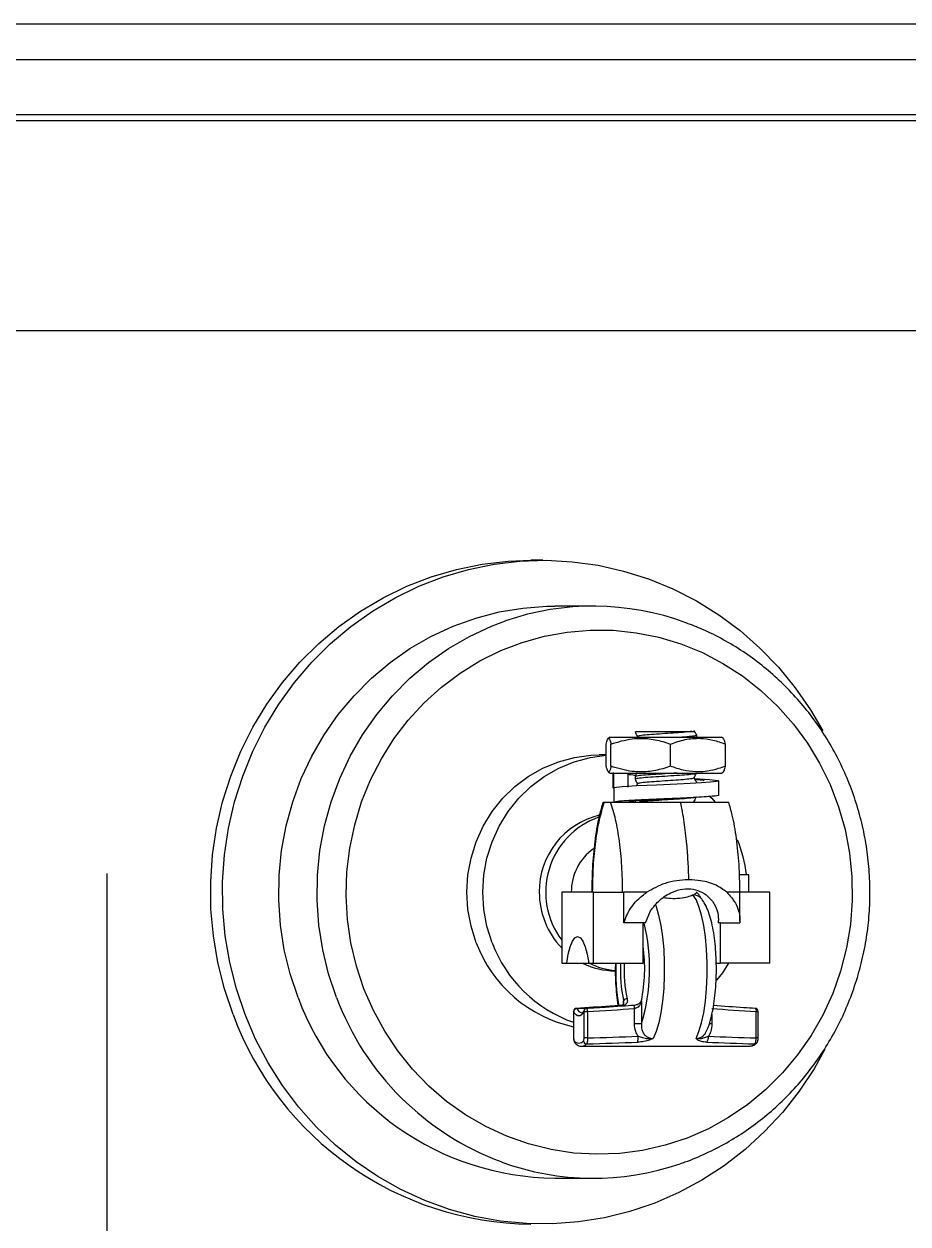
# Model space of a CAD drawing. Header units: millimetres. Extents: x 0 to 6631, y 0 to 4689.
# Drawn here: x 1391.9 to 1535.2, y 3363.9 to 3558.3 of the extents above; entities that cross this region are included whole.
import ezdxf

# ---------------------------------------------------------------- set-up
doc = ezdxf.new("R2010")
doc.units = ezdxf.units.MM
doc.header["$LTSCALE"] = 13
doc.linetypes.add('CENTERX2', pattern=[101.6, 63.5, -12.7, 12.7, -12.7])
doc.layers.add('中心线', color=1, linetype='CENTERX2')
doc.layers.add('几何体', color=7, linetype='Continuous')

msp = doc.modelspace()

# ---------------------------------------------------------------- linework, layer by layer
at = {"layer": '中心线'}
msp.add_line((1405.35, 2595.19), (1405.35, 3561.93), dxfattribs=at)
at = {"layer": '几何体'}
for p, q in [((1162.88, 3558.35), (1647.83, 3558.35)), ((1652.35, 3552.53), (1158.35, 3552.53)), ((1133.85, 3542.69), (1676.85, 3542.69)), ((1158.35, 3543.69), (1652.35, 3543.69)), ((1134.42, 3508.69), (1676.29, 3508.69)), ((1475.98, 3471.46), (1474.04, 3471.46)), ((1484.14, 3464.03), (1477.91, 3464.03)), ((1491.1, 3443.73), (1491.01, 3443.65)), ((1486.27, 3438.09), (1486.27, 3441.69)), ((1486.91, 3442.79), (1486.57, 3442.57)), ((1486.91, 3442.79), (1504.04, 3442.79)), ((1487.03, 3438.09), (1487.03, 3441.69)), ((1496.69, 3438.09), (1496.69, 3441.69)), ((1500.93, 3442.79), (1500.93, 3443.1)), ((1504.04, 3442.79), (1504.95, 3442.79)), ((1505.28, 3442.57), (1504.95, 3442.79)), ((1505.59, 3438.09), (1505.59, 3441.69)), ((1486.27, 3439.91), (1485.13, 3439.91)), ((1486.6, 3437.19), (1486.91, 3436.99)), ((1486.91, 3436.99), (1504.04, 3436.99)), ((1487.34, 3436.88), (1487.34, 3434.58)), ((1487.51, 3434.69), (1487.51, 3436.99)), ((1489.76, 3436.99), (1489.76, 3434.69)), ((1490.93, 3436.39), (1490.93, 3435.98)), ((1500.93, 3436.94), (1500.93, 3436.99)), ((1504.04, 3436.99), (1504.95, 3436.99)), ((1504.54, 3433.41), (1504.54, 3435.71)), ((1504.95, 3436.99), (1505.26, 3437.19)), ((1487.51, 3434.59), (1487.51, 3432.29)), ((1491.31, 3435.24), (1491.13, 3434.88)), ((1485.73, 3432.29), (1485.95, 3432.29)), ((1485.95, 3432.29), (1486.98, 3432.29)), ((1490.93, 3432.56), (1490.93, 3432.15)), ((1507.94, 3420.54), (1509.38, 3420.54)), ((1509.38, 3417.69), (1509.38, 3420.54)), ((1499.66, 3419.69), (1499.54, 3419.69)), ((1479.04, 3417.69), (1479.04, 3406.19)), ((1484.22, 3417.69), (1479.04, 3417.69)), ((1484.22, 3406.19), (1484.22, 3417.69)), ((1484.22, 3417.69), (1489.1, 3417.69)), ((1489.1, 3412.69), (1489.1, 3417.69)), ((1512.81, 3417.69), (1507.93, 3417.69)), ((1507.94, 3412.97), (1507.94, 3417.69)), ((1512.81, 3406.19), (1512.81, 3417.69)), ((1492.63, 3412.69), (1493.42, 3414.65)), ((1492.24, 3412.69), (1489.1, 3412.69)), ((1492.63, 3412.69), (1492.24, 3412.69)), ((1492.24, 3406.19), (1492.24, 3412.69)), ((1504.79, 3412.69), (1504.42, 3412.69)), ((1504.79, 3412.69), (1507.93, 3412.69)), ((1504.79, 3406.19), (1504.79, 3412.69)), ((1479.04, 3406.19), (1479.85, 3406.19)), ((1479.85, 3406.19), (1483.42, 3406.19)), ((1483.42, 3406.19), (1484.22, 3406.19)), ((1484.22, 3406.19), (1492.24, 3406.19)), ((1503.99, 3406.19), (1504.79, 3406.19)), ((1512.81, 3406.19), (1504.79, 3406.19)), ((1481.44, 3398.86), (1481.43, 3398.86)), ((1488.61, 3399.33), (1488.61, 3399.33)), ((1489.07, 3399.53), (1489.07, 3400.08)), ((1489.1, 3399.74), (1489.07, 3400.08)), ((1490.85, 3396.34), (1490.85, 3398.83)), ((1491.97, 3400.08), (1491.97, 3396.34)), ((1480.97, 3398.36), (1480.97, 3394.06)), ((1480.98, 3398.36), (1480.97, 3398.36)), ((1480.98, 3398.36), (1480.98, 3394.06)), ((1482.67, 3394.06), (1482.67, 3398.36)), ((1482.67, 3398.36), (1483.23, 3398.36)), ((1483.23, 3398.36), (1483.23, 3394.06)), ((1503.39, 3397.87), (1503.39, 3396.34)), ((1510.57, 3394.06), (1510.57, 3398.36)), ((1510.57, 3398.36), (1510.89, 3398.36)), ((1510.89, 3394.06), (1510.89, 3398.36)), ((1491.97, 3396.34), (1490.85, 3396.34)), ((1503.39, 3396.34), (1502.95, 3396.34)), ((1480.97, 3394.06), (1480.98, 3394.06)), ((1483.23, 3394.06), (1482.67, 3394.06)), ((1510.89, 3394.06), (1510.57, 3394.06)), ((1482.31, 3392.73), (1509.55, 3392.73)), ((1477.91, 3371.35), (1484.14, 3371.35))]:
    msp.add_line(p, q, dxfattribs=at)
at = {"layer": '几何体', "flags": 128}
for points in [[(1425.76, 3397.88), (1424.36, 3402.02), (1423.29, 3406.27), (1422.56, 3410.59), (1422.17, 3414.95), (1422.13, 3419.34), (1422.43, 3423.72), (1423.08, 3428.05), (1424.06, 3432.32), (1425.38, 3436.49), (1427.02, 3440.53), (1428.98, 3444.42), (1431.23, 3448.13), (1433.77, 3451.65), (1436.58, 3454.93), (1439.64, 3457.97), (1442.92, 3460.74), (1446.41, 3463.22), (1450.09, 3465.4), (1453.93, 3467.26), (1457.9, 3468.8), (1461.97, 3469.99), (1466.13, 3470.83), (1470.34, 3471.32), (1474.04, 3471.46)], [(1427.7, 3397.88), (1426.3, 3402.02), (1425.23, 3406.27), (1424.5, 3410.59), (1424.11, 3414.95), (1424.07, 3419.34), (1424.37, 3423.72), (1425.02, 3428.05), (1426, 3432.32), (1427.32, 3436.49), (1428.96, 3440.53), (1430.92, 3444.42), (1433.17, 3448.13), (1435.71, 3451.65), (1438.52, 3454.93), (1441.58, 3457.97), (1444.86, 3460.74), (1448.36, 3463.22), (1452.03, 3465.4), (1455.87, 3467.26), (1459.84, 3468.8), (1463.92, 3469.99), (1468.07, 3470.83), (1472.28, 3471.32), (1476.52, 3471.46), (1480.75, 3471.23), (1484.95, 3470.65), (1489.09, 3469.72), (1493.14, 3468.44), (1497.08, 3466.82), (1500.88, 3464.88), (1504.51, 3462.62), (1507.96, 3460.06), (1511.19, 3457.23), (1514.18, 3454.12), (1516.92, 3450.78), (1519.39, 3447.21), (1521.38, 3443.82)], [(1436.29, 3400.62), (1435.01, 3404.44), (1434.06, 3408.36), (1433.44, 3412.35), (1433.16, 3416.38), (1433.22, 3420.42), (1433.62, 3424.45), (1434.36, 3428.42), (1435.43, 3432.3), (1436.82, 3436.08), (1438.52, 3439.72), (1440.53, 3443.19), (1442.82, 3446.46), (1445.37, 3449.52), (1448.18, 3452.34), (1451.21, 3454.89), (1454.44, 3457.15), (1457.85, 3459.12), (1461.42, 3460.77), (1465.1, 3462.1), (1468.89, 3463.08), (1472.75, 3463.72), (1476.64, 3464.01), (1477.91, 3464.03)], [(1442.52, 3400.62), (1441.24, 3404.44), (1440.29, 3408.36), (1439.67, 3412.35), (1439.39, 3416.38), (1439.45, 3420.42), (1439.85, 3424.45), (1440.59, 3428.42), (1441.66, 3432.3), (1443.05, 3436.08), (1444.75, 3439.72), (1446.76, 3443.19), (1449.05, 3446.46), (1451.6, 3449.52), (1454.41, 3452.34), (1457.44, 3454.89), (1460.67, 3457.15), (1464.08, 3459.12), (1467.64, 3460.77), (1469.91, 3461.63)], [(1446.98, 3402.04), (1445.77, 3405.69), (1444.88, 3409.45), (1444.32, 3413.27), (1444.1, 3417.13), (1444.22, 3421), (1444.68, 3424.84), (1445.48, 3428.62), (1446.6, 3432.3), (1448.05, 3435.87), (1449.8, 3439.29), (1451.84, 3442.52), (1454.16, 3445.56), (1456.74, 3448.36), (1459.55, 3450.9), (1462.57, 3453.17), (1465.78, 3455.15), (1469.15, 3456.82), (1472.66, 3458.16), (1476.26, 3459.17), (1479.94, 3459.83), (1483.67, 3460.15), (1487.4, 3460.11), (1491.12, 3459.72), (1494.78, 3458.98), (1498.37, 3457.9), (1501.85, 3456.49), (1505.19, 3454.75), (1508.36, 3452.71), (1511.34, 3450.38), (1514.1, 3447.78), (1516.63, 3444.93), (1518.89, 3441.85), (1520.87, 3438.57), (1522.56, 3435.12), (1523.93, 3431.53), (1524.99, 3427.82), (1525.71, 3424.02), (1526.1, 3420.18), (1526.15, 3416.31), (1525.86, 3412.45), (1525.23, 3408.64), (1524.27, 3404.9), (1522.98, 3401.27), (1521.39, 3397.78), (1519.49, 3394.45), (1517.3, 3391.31), (1514.85, 3388.39), (1512.16, 3385.71), (1509.23, 3383.3), (1506.11, 3381.18), (1502.82, 3379.35), (1499.38, 3377.85), (1495.82, 3376.67), (1492.17, 3375.83), (1488.47, 3375.35), (1484.74, 3375.21), (1481.01, 3375.42), (1477.31, 3375.98), (1473.68, 3376.89), (1470.14, 3378.14), (1466.73, 3379.72), (1463.47, 3381.61), (1460.39, 3383.79), (1457.52, 3386.26), (1454.87, 3388.99), (1452.48, 3391.96), (1450.35, 3395.14), (1448.52, 3398.51), (1446.98, 3402.04)], [(1465.18, 3409.5), (1464.35, 3412.16), (1463.84, 3414.9), (1463.67, 3417.68), (1463.84, 3420.47), (1464.34, 3423.21), (1465.18, 3425.86), (1466.32, 3428.39), (1467.77, 3430.75), (1469.48, 3432.9), (1471.45, 3434.81), (1473.63, 3436.45), (1475.99, 3437.79), (1478.5, 3438.82), (1481.11, 3439.52), (1483.78, 3439.87), (1485.13, 3439.91)], [(1467.77, 3409.5), (1466.93, 3412.16), (1466.43, 3414.9), (1466.26, 3417.68), (1466.43, 3420.47), (1466.93, 3423.21), (1467.76, 3425.86), (1468.91, 3428.39), (1470.35, 3430.75), (1472.07, 3432.9), (1474.04, 3434.81), (1476.22, 3436.45), (1478.58, 3437.79), (1481.08, 3438.82), (1483.69, 3439.52), (1486.27, 3439.86)], [(1500.53, 3436.09), (1500.59, 3436.09), (1503, 3435.94), (1504.35, 3435.79), (1504.53, 3435.69), (1504.13, 3435.59), (1503.18, 3435.49), (1501.72, 3435.39), (1499.88, 3435.29), (1497.76, 3435.19), (1494.41, 3435.04), (1491.26, 3434.89), (1488.85, 3434.74), (1487.51, 3434.59), (1487.51, 3434.59)], [(1503.08, 3433.21), (1503.37, 3432.91), (1503.86, 3432.34)], [(1500.83, 3394), (1501.3, 3395.1), (1501.72, 3396.5), (1502.07, 3398.16), (1502.35, 3400.03), (1502.53, 3402.05), (1502.63, 3404.16), (1502.63, 3406.31), (1502.53, 3408.42), (1502.35, 3410.44), (1502.07, 3412.31), (1501.72, 3413.96), (1501.3, 3415.36), (1500.82, 3416.47), (1500.3, 3417.24)], [(1494.25, 3415.62), (1494.34, 3415.36), (1494.76, 3413.96), (1495.12, 3412.31), (1495.39, 3410.44), (1495.58, 3408.42), (1495.67, 3406.31), (1495.67, 3404.16), (1495.58, 3402.05), (1495.39, 3400.03), (1495.12, 3398.16), (1494.77, 3396.5), (1494.35, 3395.1), (1493.87, 3394)], [(1479.85, 3406.19), (1480.08, 3407.63), (1480.4, 3408.83), (1480.77, 3409.74), (1481.19, 3410.3), (1481.63, 3410.49), (1482.07, 3410.3), (1482.49, 3409.74), (1482.87, 3408.83), (1483.18, 3407.63), (1483.42, 3406.19)], [(1506.09, 3406.19), (1505.09, 3404.63), (1504.17, 3403.41)], [(1481.52, 3398.81), (1481.48, 3398.85), (1481.44, 3398.86)], [(1483.23, 3398.36), (1483.22, 3398.48), (1483.2, 3398.6), (1483.19, 3398.7), (1483.17, 3398.78), (1483.15, 3398.83), (1483.13, 3398.86), (1483.12, 3398.86)], [(1510.42, 3398.86), (1510.42, 3398.86), (1510.47, 3398.83), (1510.51, 3398.78), (1510.54, 3398.7), (1510.56, 3398.6), (1510.57, 3398.48), (1510.57, 3398.36)], [(1521.73, 3392.23), (1519.96, 3389.08), (1517.56, 3385.46), (1514.88, 3382.06), (1511.95, 3378.9), (1508.77, 3375.99), (1505.38, 3373.36), (1501.79, 3371.03), (1498.04, 3369.01), (1494.13, 3367.31), (1490.1, 3365.94), (1485.98, 3364.92), (1481.79, 3364.26), (1477.57, 3363.94), (1473.33, 3363.99), (1469.11, 3364.39), (1464.94, 3365.15), (1460.84, 3366.26), (1456.84, 3367.71), (1452.97, 3369.49), (1449.25, 3371.59), (1445.71, 3374), (1442.37, 3376.7), (1439.25, 3379.67), (1436.38, 3382.9), (1433.78, 3386.36), (1431.45, 3390.02), (1429.42, 3393.87), (1427.7, 3397.88)], [(1482.67, 3398.36), (1482.47, 3398.04), (1482.26, 3397.81), (1482.04, 3397.67), (1481.82, 3397.63), (1481.61, 3397.67), (1481.39, 3397.81), (1481.18, 3398.04), (1480.98, 3398.36)]]:
    msp.add_lwpolyline(points, dxfattribs=at)
at = {"layer": '几何体'}
for centre, radius, start, end in [((1484.14, 3420.68), 43.35, 69.7242, 109.1593), ((1488.06, 3417.84), 12.65, 103.4009, 180.6989), ((1489.35, 3417.67), 12.9, 109.6932, 216.9508), ((1486.36, 3417.72), 22.82, 7.0988, 21.7424), ((1489.17, 3417.74), 8.57, 125.3431, 180.3381), ((1488.38, 3417.65), 12.97, 179.8296, 223.969), ((1500.33, 3415.45), 1.79, 42.2688, 90.7135), ((1462.22, 3405.37), 31.08, 343.1213, 13.5867), ((1485.48, 3417.08), 21.67, 200.4792, 257.9795), ((1488.2, 3417.2), 21.84, 200.6399, 250.6439), ((1467.01, 3405.27), 25.49, 348.2573, 8.2336), ((1487.73, 3416.91), 11.97, 243.5819, 269.9638), ((1488.82, 3416.92), 11.99, 243.5915, 264.7125), ((1523.58, 3405.14), 35.78, 178.3144, 189.4848), ((1512.88, 3405.12), 24.33, 177.4793, 191.9427), ((1512.06, 3405.14), 22.9, 177.3808, 191.8956), ((1478.32, 3416.16), 44.81, 200.291, 269.4677), ((1485.1, 3416.62), 45.48, 200.5983, 249.6864), ((1481.47, 3398.36), 0.5, 93.2132, 180), ((1481.52, 3398.27), 0.542, 89.5811, 170.4407), ((1482.52, 3399.17), 1.06, 199.5891, 258.4604), ((1483.15, 3398.36), 0.5, 93.0277, 151.3391), ((1488.61, 3399.21), 0.121, 20.8763, 87.533), ((1489.61, 3399.83), 0.595, 86.1043, 154.5689), ((1489.95, 3398.89), 0.897, 356.0084, 29.0986), ((1510.39, 3398.36), 0.5, 0, 86.7868), ((1474.56, 3415.96), 52.05, 200.3294, 269.4293), ((1483.06, 3398.41), 0.396, 151.6379, 187.4641), ((1481.82, 3394.22), 0.984, 220.9944, 319.0056), ((1481.54, 3393.54), 0.457, 175.7685, 226.0037), ((1482.25, 3393.87), 1.14, 273.1224, 317.0988), ((1483.09, 3393.61), 0.522, 184.0308, 269.2249), ((1488.38, 3394.07), 3.06, 346.9796, 4.8215), ((1501.35, 3394.26), 1.49, 324.0977, 2.841), ((1509.48, 3393.87), 1.14, 273.1224, 317.0988), ((1510.32, 3393.54), 0.453, 269.5876, 312.9977), ((1484.14, 3414.69), 43.35, 249.9951, 288.966)]:
    msp.add_arc(centre, radius, start, end, dxfattribs=at)
for centre, major_axis, ratio, start_param, end_param in [((1454.03, 3405.23), (64.23, 0), 0.110537, 5.154621, 5.28286), ((1454.11, 3405.23), (68.04, 0), 0.111705, 5.154621, 5.28286), ((1538, 3405.23), (64.1, 0), 0.11856, 4.141918, 4.270157), ((1458.41, 3405.23), (103.21, 0), 0.121114, 4.953806, 5.037412), ((1458.56, 3405.23), (102.95, 0), 0.111705, 4.954355, 5.037412), ((1533.45, 3405.23), (96.74, 0), 0.129215, 4.387366, 4.470972), ((1533.81, 3405.23), (97, 0), 0.11856, 4.387366, 4.470423)]:
    msp.add_ellipse(centre, major_axis=major_axis, ratio=ratio, start_param=start_param, end_param=end_param, dxfattribs=at)
for points, knots in [([(1498.3, 3373.74), (1498.54, 3373.81), (1499.97, 3374.26), (1502.49, 3375.36), (1505.82, 3377.04), (1508.99, 3379.03), (1511.99, 3381.28), (1514.81, 3383.77), (1517.41, 3386.5), (1519.79, 3389.44), (1521.93, 3392.58), (1523.81, 3395.88), (1525.42, 3399.34), (1526.74, 3402.92), (1527.78, 3406.6), (1528.52, 3410.35), (1528.95, 3414.16), (1529.08, 3417.99), (1528.9, 3421.82), (1528.42, 3425.63), (1527.63, 3429.38), (1526.55, 3433.04), (1525.18, 3436.61), (1523.52, 3440.04), (1521.6, 3443.32), (1519.42, 3446.43), (1517, 3449.34), (1514.35, 3452.03), (1511.5, 3454.49), (1508.47, 3456.7), (1505.26, 3458.63), (1502.18, 3460.19), (1500.13, 3460.97), (1499.23, 3461.3)], [0, 0, 0, 0, 0.006921, 0.040203, 0.073493, 0.10679, 0.140097, 0.173414, 0.206742, 0.240081, 0.273431, 0.306792, 0.340162, 0.37354, 0.406927, 0.440321, 0.47372, 0.507123, 0.540529, 0.573936, 0.607342, 0.640747, 0.674149, 0.707546, 0.740936, 0.774319, 0.807694, 0.841058, 0.874413, 0.907756, 0.941087, 0.974408, 1, 1, 1, 1]), ([(1490.93, 3443.64), (1490.99, 3443.51), (1491.12, 3443.26), (1491.25, 3443.02), (1491.31, 3442.9)], [0, 0, 0, 0, 0.507312, 1, 1, 1, 1]), ([(1491.1, 3443.73), (1491.31, 3443.73), (1491.74, 3443.73), (1492.98, 3443.73), (1494.5, 3443.73), (1496.16, 3443.73), (1497.76, 3443.73), (1499.11, 3443.73), (1499.84, 3443.73), (1500.1, 3443.73), (1500.15, 3443.73)], [0, 0, 0, 0, 0.1408, 0.281601, 0.422095, 0.560119, 0.697396, 0.832652, 0.966706, 1, 1, 1, 1]), ([(1500.15, 3443.73), (1500.08, 3443.72), (1499.75, 3443.67), (1498.81, 3443.57), (1497.15, 3443.45), (1495.31, 3443.34), (1493.55, 3443.21), (1492.19, 3443.1), (1491.4, 3442.99), (1491.4, 3442.93), (1491.4, 3442.9)], [0, 0, 0, 0, 0.040099, 0.186463, 0.33184, 0.477217, 0.623582, 0.768687, 0.914603, 1, 1, 1, 1]), ([(1500.15, 3443.73), (1500.36, 3443.73), (1500.64, 3443.73), (1500.57, 3443.73), (1500.55, 3443.73)], [0, 0, 0, 0, 0.752277, 1, 1, 1, 1]), ([(1500.93, 3443.11), (1500.86, 3443.24), (1500.73, 3443.49), (1500.61, 3443.74), (1500.54, 3443.86)], [0, 0, 0, 0, 0.5000021, 1, 1, 1, 1]), ([(1486.27, 3441.69), (1486.33, 3441.96), (1486.47, 3442.5), (1486.67, 3442.69), (1486.86, 3442.39), (1486.98, 3441.92), (1487.03, 3441.69)], [0, 0, 0, 0, 0.267276, 0.541818, 0.768445, 1, 1, 1, 1]), ([(1487.03, 3441.69), (1488.17, 3442.03), (1490.1, 3442.62), (1492.97, 3442.64), (1495.05, 3442.24), (1496.28, 3441.83), (1496.69, 3441.69)], [0, 0, 0, 0, 0.356439, 0.608129, 0.868454, 1, 1, 1, 1]), ([(1496.69, 3441.69), (1497.47, 3441.96), (1499.05, 3442.5), (1501.38, 3442.69), (1503.59, 3442.39), (1504.92, 3441.92), (1505.59, 3441.69)], [0, 0, 0, 0, 0.267276, 0.541818, 0.768445, 1, 1, 1, 1]), ([(1500.84, 3443.1), (1500.87, 3443.09), (1500.96, 3443.03), (1500.32, 3442.94), (1499.42, 3442.85), (1498.66, 3442.8), (1498.5, 3442.79)], [0, 0, 0, 0, 0.128226, 0.510675, 0.89644, 1, 1, 1, 1]), ([(1505.59, 3441.69), (1505.52, 3441.97), (1505.41, 3442.44), (1505.3, 3442.5), (1505.25, 3442.52)], [0, 0, 0, 0, 0.609147, 1, 1, 1, 1]), ([(1487.03, 3438.09), (1486.97, 3437.82), (1486.83, 3437.28), (1486.63, 3437.09), (1486.44, 3437.39), (1486.33, 3437.85), (1486.27, 3438.09)], [0, 0, 0, 0, 0.267276, 0.541818, 0.768445, 1, 1, 1, 1]), ([(1496.69, 3438.09), (1496.28, 3437.95), (1495.08, 3437.55), (1492.99, 3437.14), (1490.12, 3437.15), (1488.17, 3437.74), (1487.03, 3438.09)], [0, 0, 0, 0, 0.131547, 0.383647, 0.643559, 1, 1, 1, 1]), ([(1505.59, 3438.09), (1504.81, 3437.82), (1503.24, 3437.28), (1500.9, 3437.09), (1498.7, 3437.39), (1497.37, 3437.85), (1496.69, 3438.09)], [0, 0, 0, 0, 0.267276, 0.541818, 0.768445, 1, 1, 1, 1]), ([(1505.25, 3437.2), (1505.31, 3437.26), (1505.42, 3437.39), (1505.53, 3437.85), (1505.59, 3438.09)], [0, 0, 0, 0, 0.472722, 1, 1, 1, 1]), ([(1487.51, 3436.99), (1487.36, 3436.96), (1487.19, 3436.92), (1487.35, 3436.88), (1487.37, 3436.88)], [0, 0, 0, 0, 0.899284, 1, 1, 1, 1]), ([(1489.72, 3436.88), (1489.71, 3436.86), (1489.66, 3436.8), (1490.16, 3436.73), (1490.9, 3436.66), (1491.06, 3436.65)], [0, 0, 0, 0, 0.172055, 0.828422, 1, 1, 1, 1]), ([(1491.23, 3436.99), (1491.19, 3436.92), (1491.09, 3436.72), (1490.99, 3436.53), (1490.93, 3436.4)], [0, 0, 0, 0, 0.35774, 1, 1, 1, 1]), ([(1490.93, 3435.97), (1490.99, 3435.85), (1491.12, 3435.6), (1491.25, 3435.35), (1491.31, 3435.23)], [0, 0, 0, 0, 0.5073123, 1, 1, 1, 1]), ([(1497.76, 3436.99), (1497.58, 3436.98), (1496.83, 3436.92), (1495.24, 3436.83), (1493.36, 3436.71), (1491.87, 3436.59), (1491.01, 3436.49), (1491.01, 3436.42), (1491.01, 3436.39)], [0, 0, 0, 0, 0.062079, 0.262589, 0.46446, 0.664594, 0.865848, 1, 1, 1, 1]), ([(1500.84, 3436.94), (1500.87, 3436.93), (1500.96, 3436.87), (1500.34, 3436.78), (1499.06, 3436.66), (1497.25, 3436.54), (1495.26, 3436.42), (1493.36, 3436.3), (1491.88, 3436.18), (1491.01, 3436.07), (1491.01, 3436.01), (1491.01, 3435.98)], [0, 0, 0, 0, 0.041741, 0.166239, 0.291817, 0.416548, 0.541279, 0.666857, 0.791354, 0.916548, 1, 1, 1, 1]), ([(1500.42, 3436.13), (1500.35, 3436.11), (1500.26, 3436.07), (1499.73, 3436), (1498.81, 3435.91), (1497.15, 3435.79), (1495.31, 3435.67), (1493.55, 3435.55), (1492.19, 3435.43), (1491.4, 3435.32), (1491.4, 3435.26), (1491.4, 3435.24)], [0, 0, 0, 0, 0.080519, 0.117389, 0.251969, 0.38564, 0.519311, 0.653891, 0.787312, 0.921479, 1, 1, 1, 1]), ([(1500.47, 3436.13), (1500.53, 3436.26), (1500.66, 3436.51), (1500.78, 3436.76), (1500.85, 3436.88)], [0, 0, 0, 0, 0.5, 1, 1, 1, 1]), ([(1500.93, 3435.44), (1500.86, 3435.57), (1500.73, 3435.82), (1500.61, 3436.07), (1500.54, 3436.2)], [0, 0, 0, 0, 0.500002, 1, 1, 1, 1]), ([(1500.65, 3435.98), (1500.81, 3435.97), (1501.58, 3435.9), (1502.18, 3435.81), (1502.14, 3435.73), (1502.12, 3435.71)], [0, 0, 0, 0, 0.143551, 0.699015, 1, 1, 1, 1]), ([(1487.51, 3434.69), (1487.36, 3434.66), (1487.19, 3434.62), (1487.35, 3434.58), (1487.37, 3434.58)], [0, 0, 0, 0, 0.900682, 1, 1, 1, 1]), ([(1485.76, 3432.28), (1485.55, 3431.6), (1485.02, 3429.93), (1484.44, 3426.44), (1484, 3422.19), (1483.94, 3419.19), (1483.92, 3417.69)], [0, 0, 0, 0, 0.188098, 0.459941, 0.730574, 1, 1, 1, 1]), ([(1485.95, 3432.29), (1485.66, 3431.38), (1485.09, 3429.57), (1484.48, 3425.96), (1484.08, 3421.95), (1484.03, 3419.11), (1484, 3417.69)], [0, 0, 0, 0, 0.249999, 0.5, 0.750001, 1, 1, 1, 1]), ([(1488.92, 3417.69), (1488.9, 3419.11), (1488.84, 3421.95), (1488.44, 3425.96), (1487.83, 3429.57), (1487.26, 3431.38), (1486.98, 3432.29)], [0, 0, 0, 0, 0.249999, 0.5, 0.750001, 1, 1, 1, 1]), ([(1486.98, 3432.29), (1487.16, 3432.29), (1487.53, 3432.29), (1488.61, 3432.29), (1489.98, 3432.29), (1492.1, 3432.29), (1494.98, 3432.29), (1497.21, 3432.29), (1498.32, 3432.29)], [0, 0, 0, 0, 0.1274172, 0.2501178, 0.3708143, 0.5004071, 0.7495589, 1, 1, 1, 1]), ([(1504.5, 3433.41), (1504.51, 3433.4), (1504.6, 3433.36), (1504.2, 3433.29), (1503.27, 3433.19), (1501.79, 3433.09), (1499.92, 3432.99), (1497.44, 3432.87), (1494.35, 3432.74), (1491.17, 3432.59), (1488.61, 3432.44), (1487.88, 3432.34), (1487.51, 3432.29)], [0, 0, 0, 0, 0.016645, 0.106674, 0.19557, 0.2857234, 0.3747921, 0.4645735, 0.5981433, 0.7326161, 0.8659369, 1, 1, 1, 1]), ([(1495.9, 3432.81), (1495.54, 3432.78), (1494.34, 3432.71), (1492.44, 3432.59), (1490.56, 3432.44), (1490.03, 3432.34), (1489.76, 3432.29)], [0, 0, 0, 0, 0.128535, 0.420157, 0.709271, 1, 1, 1, 1]), ([(1500.72, 3433.03), (1500.6, 3433.01), (1500.31, 3432.94), (1499.03, 3432.83), (1497.26, 3432.71), (1495.25, 3432.59), (1493.39, 3432.47), (1492.05, 3432.37), (1491.67, 3432.31), (1491.54, 3432.29)], [0, 0, 0, 0, 0.1185744, 0.2798713, 0.4400811, 0.6002908, 0.7615877, 0.9214978, 1, 1, 1, 1]), ([(1499.66, 3419.69), (1499.63, 3420.67), (1499.56, 3422.62), (1499.32, 3425.78), (1498.94, 3429.11), (1498.53, 3431.23), (1498.32, 3432.29)], [0, 0, 0, 0, 0.2138674, 0.4277366, 0.7138671, 1, 1, 1, 1]), ([(1498.32, 3432.29), (1499.39, 3432.29), (1501.54, 3432.29), (1503.86, 3432.29), (1505.29, 3432.29), (1505.95, 3432.29), (1506.22, 3432.29), (1506.13, 3432.29), (1506.12, 3432.29)], [0, 0, 0, 0, 0.281734, 0.564737, 0.712014, 0.849199, 0.988587, 1, 1, 1, 1]), ([(1500.47, 3432.3), (1500.53, 3432.42), (1500.66, 3432.67), (1500.78, 3432.92), (1500.85, 3433.05)], [0, 0, 0, 0, 0.5, 1, 1, 1, 1]), ([(1500.84, 3433.11), (1500.89, 3433.09), (1500.95, 3433.07), (1500.84, 3433.06), (1500.81, 3433.05)], [0, 0, 0, 0, 0.729162, 1, 1, 1, 1]), ([(1507.94, 3417.69), (1507.91, 3419.19), (1507.85, 3422.19), (1507.41, 3426.44), (1506.83, 3429.93), (1506.31, 3431.6), (1506.1, 3432.28)], [0, 0, 0, 0, 0.269425, 0.540005, 0.811783, 1, 1, 1, 1]), ([(1499.54, 3419.69), (1498.92, 3419.66), (1497.67, 3419.59), (1495.34, 3419.08), (1493.82, 3418.22), (1492.86, 3417.69)], [0, 0, 0, 0, 0.266654, 0.541385, 1, 1, 1, 1]), ([(1493.42, 3414.65), (1493.9, 3415.26), (1494.85, 3416.48), (1496.76, 3417.7), (1498.68, 3418.26), (1500.37, 3418.23), (1501.88, 3417.7), (1503.17, 3416.71), (1503.92, 3415.62), (1504.2, 3414.87), (1504.27, 3414.67)], [0, 0, 0, 0, 0.164954, 0.330688, 0.448443, 0.566554, 0.678375, 0.801387, 0.947726, 1, 1, 1, 1]), ([(1505.8, 3417.69), (1505.25, 3418.09), (1504.04, 3418.98), (1501.85, 3419.58), (1500.3, 3419.66), (1499.66, 3419.69)], [0, 0, 0, 0, 0.327432, 0.722961, 1, 1, 1, 1]), ([(1489.1, 3412.69), (1489.4, 3413.46), (1490.03, 3415.08), (1491.55, 3416.72), (1492.61, 3417.5), (1492.86, 3417.69)], [0, 0, 0, 0, 0.410682, 0.858247, 1, 1, 1, 1]), ([(1492.86, 3417.69), (1492.52, 3417.69), (1491.85, 3417.69), (1490.97, 3417.69), (1490.25, 3417.69), (1489.66, 3417.69), (1489.29, 3417.69), (1489.13, 3417.69), (1489.1, 3417.69)], [0, 0, 0, 0, 0.233975, 0.449095, 0.621735, 0.7798, 0.949594, 1, 1, 1, 1]), ([(1495.63, 3416.82), (1495.98, 3416.77), (1496.87, 3416.65), (1498.23, 3416.7), (1499.5, 3416.93), (1500.04, 3417.14), (1500.3, 3417.24)], [0, 0, 0, 0, 0.1879931, 0.4721748, 0.7453292, 1, 1, 1, 1]), ([(1500.3, 3417.24), (1500.33, 3417.25), (1500.63, 3417.38), (1500.95, 3417.57), (1500.88, 3417.62), (1500.86, 3417.64)], [0, 0, 0, 0, 0.07688, 0.760317, 1, 1, 1, 1]), ([(1501.69, 3416.6), (1501.69, 3416.6), (1501.7, 3416.58), (1501.62, 3416.72), (1501.45, 3417.02), (1501.24, 3417.38), (1500.98, 3417.61), (1500.88, 3417.7)], [0, 0, 0, 0, 0.05968, 0.281414, 0.52284, 0.812759, 1, 1, 1, 1]), ([(1502.49, 3395.11), (1502.52, 3395.19), (1502.77, 3395.67), (1503.12, 3396.7), (1503.51, 3398.28), (1503.8, 3400), (1504, 3401.82), (1504.11, 3403.71), (1504.13, 3405.63), (1504.07, 3407.53), (1503.93, 3409.38), (1503.7, 3411.13), (1503.39, 3412.74), (1502.98, 3414.19), (1502.49, 3415.42), (1502.03, 3416.2), (1501.71, 3416.57), (1501.65, 3416.65)], [0, 0, 0, 0, 0.015077, 0.097229, 0.175491, 0.250336, 0.323472, 0.395766, 0.467684, 0.539535, 0.611529, 0.683942, 0.757201, 0.832048, 0.909987, 0.981816, 1, 1, 1, 1]), ([(1505.8, 3417.69), (1506.32, 3417.11), (1507.44, 3415.89), (1507.95, 3414.04), (1507.94, 3412.92), (1507.93, 3412.69)], [0, 0, 0, 0, 0.410645, 0.877492, 1, 1, 1, 1]), ([(1507.93, 3417.69), (1507.94, 3417.69), (1507.95, 3417.69), (1507.86, 3417.69), (1507.58, 3417.69), (1506.98, 3417.69), (1506.29, 3417.69), (1505.8, 3417.69)], [0, 0, 0, 0, 0.050272, 0.220214, 0.378002, 0.550604, 1, 1, 1, 1]), ([(1504.27, 3414.67), (1504.36, 3414.21), (1504.48, 3413.56), (1504.43, 3412.88), (1504.42, 3412.69)], [0, 0, 0, 0, 0.711751, 1, 1, 1, 1]), ([(1487.75, 3406.19), (1487.74, 3405.73), (1487.72, 3404.64), (1487.78, 3402.91), (1487.93, 3401.08), (1488.07, 3399.86), (1488.18, 3399.32), (1488.18, 3399.3)], [0, 0, 0, 0, 0.190492, 0.456201, 0.72244, 0.990232, 1, 1, 1, 1]), ([(1488.61, 3399.33), (1488.03, 3399.29), (1485.64, 3399.11), (1483.25, 3398.97), (1481.44, 3398.86)], [0, 0, 0, 0, 0.243288, 1, 1, 1, 1]), ([(1490.74, 3399.33), (1490.12, 3399.29), (1487.58, 3399.11), (1485.04, 3398.97), (1483.12, 3398.86)], [0, 0, 0, 0, 0.2432881, 1, 1, 1, 1]), ([(1489.09, 3399.74), (1489.09, 3399.67), (1489.09, 3399.51), (1489.06, 3399.47), (1488.91, 3399.39), (1488.76, 3399.34), (1488.64, 3399.34), (1488.61, 3399.33)], [0, 0, 0, 0, 0.244242, 0.586549, 0.770422, 0.935279, 1, 1, 1, 1]), ([(1489.65, 3400.42), (1489.67, 3400.31), (1489.72, 3400.04), (1489.65, 3399.7), (1489.42, 3399.46), (1489.12, 3399.3), (1488.86, 3399.27), (1488.72, 3399.25)], [0, 0, 0, 0, 0.19113, 0.455045, 0.64034, 0.81838, 1, 1, 1, 1]), ([(1491.96, 3400.2), (1491.95, 3400.16), (1491.91, 3399.97), (1491.76, 3399.75), (1491.46, 3399.52), (1491.15, 3399.4), (1490.9, 3399.34), (1490.77, 3399.34), (1490.74, 3399.33)], [0, 0, 0, 0, 0.094513, 0.437663, 0.636517, 0.801665, 0.954023, 1, 1, 1, 1]), ([(1491.97, 3400.08), (1491.93, 3399.9), (1491.86, 3399.59), (1491.61, 3399.21), (1491.33, 3398.98), (1491.11, 3398.89), (1490.95, 3398.85), (1490.89, 3398.84), (1490.85, 3398.83)], [0, 0, 0, 0, 0.322413, 0.569131, 0.760582, 0.899161, 0.941211, 1, 1, 1, 1]), ([(1510.42, 3398.86), (1509.8, 3398.89), (1507.55, 3399.02), (1505.3, 3399.18), (1503.66, 3399.3)], [0, 0, 0, 0, 0.2724255, 1, 1, 1, 1]), ([(1482.71, 3398.6), (1482.66, 3398.51), (1482.51, 3398.26), (1482.32, 3398.12), (1482.31, 3398.13), (1482.31, 3398.13)], [0, 0, 0, 0, 0.2363367, 0.6498788, 1, 1, 1, 1]), ([(1491.43, 3394.33), (1491.29, 3394.59), (1490.93, 3395.2), (1490.88, 3395.92), (1490.85, 3396.34)], [0, 0, 0, 0, 0.413036, 1, 1, 1, 1]), ([(1491.97, 3396.34), (1491.97, 3396.03), (1491.98, 3395.54), (1492.21, 3394.97), (1492.47, 3394.57), (1492.73, 3394.33), (1493.12, 3394.1), (1493.47, 3393.99), (1493.77, 3393.99), (1493.87, 3394)], [0, 0, 0, 0, 0.269326, 0.428414, 0.525733, 0.691221, 0.735093, 0.916205, 1, 1, 1, 1]), ([(1500.83, 3394), (1500.92, 3393.99), (1501.2, 3393.99), (1501.67, 3394.14), (1502.02, 3394.43), (1502.3, 3394.75), (1502.39, 3394.95), (1502.46, 3395.12)], [0, 0, 0, 0, 0.132653, 0.419367, 0.696453, 0.750531, 1, 1, 1, 1]), ([(1503.39, 3396.34), (1503.36, 3395.92), (1503.31, 3395.2), (1502.98, 3394.59), (1502.84, 3394.33)], [0, 0, 0, 0, 0.586964, 1, 1, 1, 1]), ([(1480.97, 3394.06), (1480.97, 3394.02), (1480.97, 3393.87), (1481.01, 3393.61), (1481.07, 3393.37), (1481.19, 3393.25), (1481.23, 3393.21)], [0, 0, 0, 0, 0.134831, 0.436421, 0.845647, 1, 1, 1, 1]), ([(1480.98, 3394.06), (1480.98, 3394.01), (1480.99, 3393.89), (1481.01, 3393.75), (1481.04, 3393.63), (1481.07, 3393.59), (1481.08, 3393.58)], [0, 0, 0, 0, 0.252044, 0.504046, 0.757121, 1, 1, 1, 1]), ([(1481.22, 3393.21), (1481.33, 3393.12), (1481.61, 3392.89), (1481.98, 3392.7), (1482.23, 3392.75), (1482.27, 3392.75)], [0, 0, 0, 0, 0.361879, 0.897829, 1, 1, 1, 1]), ([(1482.57, 3393.58), (1482.58, 3393.59), (1482.61, 3393.63), (1482.64, 3393.75), (1482.66, 3393.9), (1482.67, 3394.01), (1482.67, 3394.06)], [0, 0, 0, 0, 0.25538, 0.510786, 0.765429, 1, 1, 1, 1]), ([(1483.23, 3394.06), (1483.22, 3393.96), (1483.22, 3393.74), (1483.19, 3393.44), (1483.15, 3393.2), (1483.1, 3393.13), (1483.08, 3393.09)], [0, 0, 0, 0, 0.235074, 0.489904, 0.745094, 1, 1, 1, 1]), ([(1493.87, 3394), (1493.87, 3394), (1493.82, 3393.97), (1493.63, 3393.86), (1493.17, 3393.67), (1492.38, 3393.46), (1491.71, 3393.41), (1491.36, 3393.38)], [0, 0, 0, 0, 0.0031618, 0.0773956, 0.2969143, 0.6361238, 1, 1, 1, 1]), ([(1491.43, 3394.33), (1491.67, 3394.26), (1492.18, 3394.11), (1492.93, 3393.95), (1493.51, 3393.94), (1493.81, 3393.98), (1493.87, 3394), (1493.87, 3394)], [0, 0, 0, 0, 0.300437, 0.634414, 0.924764, 0.99629, 1, 1, 1, 1]), ([(1500.83, 3394), (1500.83, 3394), (1500.88, 3393.98), (1501.12, 3393.94), (1501.58, 3393.95), (1502.17, 3394.11), (1502.62, 3394.26), (1502.84, 3394.33)], [0, 0, 0, 0, 0.00371, 0.075236, 0.365586, 0.699563, 1, 1, 1, 1]), ([(1502.56, 3393.38), (1502.25, 3393.41), (1501.67, 3393.46), (1501.16, 3393.67), (1500.93, 3393.86), (1500.85, 3393.97), (1500.83, 3394), (1500.83, 3394)], [0, 0, 0, 0, 0.363876, 0.703086, 0.922604, 0.996838, 1, 1, 1, 1]), ([(1509.47, 3392.75), (1509.67, 3392.75), (1510.1, 3392.77), (1510.45, 3393.06), (1510.63, 3393.21)], [0, 0, 0, 0, 0.457635, 1, 1, 1, 1]), ([(1510.32, 3393.09), (1510.35, 3393.13), (1510.42, 3393.2), (1510.5, 3393.43), (1510.56, 3393.73), (1510.57, 3393.95), (1510.57, 3394.06)], [0, 0, 0, 0, 0.242425, 0.495266, 0.747427, 1, 1, 1, 1]), ([(1510.63, 3393.21), (1510.66, 3393.24), (1510.73, 3393.31), (1510.8, 3393.46), (1510.86, 3393.66), (1510.89, 3393.88), (1510.89, 3394.02), (1510.89, 3394.06)], [0, 0, 0, 0, 0.131776, 0.307136, 0.567894, 0.885735, 1, 1, 1, 1])]:
    msp.add_open_spline(points, degree=3, knots=knots, dxfattribs=at)

doc.saveas('drawing.dxf')
